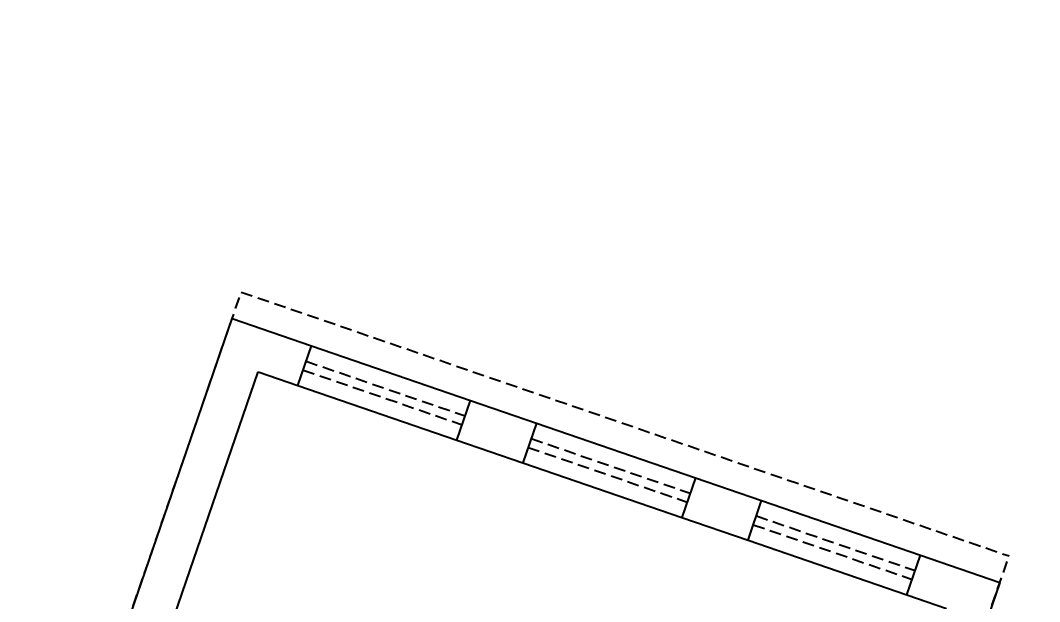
# Model space of a CAD drawing. Extents: x 2080 to 102399, y 2071 to 93424.
# Drawn here: x 76357.7 to 76576.2, y 79714.9 to 79839.6 of the extents above; entities that cross this region are included whole.
import ezdxf

# ---------------------------------------------------------------- set-up
doc = ezdxf.new("R2010")
doc.units = 0
doc.header["$LTSCALE"] = 20
doc.header["$MEASUREMENT"] = 0
doc.header["$PDMODE"] = 34
doc.header["$PDSIZE"] = 5
doc.linetypes.add('HIDDEN', pattern=[0.375, 0.25, -0.125])
for name, color, linetype in [('DIMLINE', 254, 'Continuous'), ('Roof lilne', 31, 'Continuous'), ('wall', 13, 'Continuous'), ('WINDOW', 4, 'Continuous'), ('window sill', 5, 'Continuous')]:
    doc.layers.add(name, color=color, linetype=linetype)
doc.styles.add('STYLE1', font='romans.shx')
doc.dimstyles.get("Standard").update_dxf_attribs({"dimtxt": 24, "dimasz": 12, "dimexe": 0.18, "dimexo": 0.0625, "dimgap": 0, "dimtad": 1, "dimzin": 1, "dimdsep": 46, "dimlunit": 4, "dimtxsty": 'STYLE1', "dimblk": 'BLK', "dimcen": 0, "dimse1": 1, "dimse2": 1, "dimclrt": 3, "dimazin": 0, "dimtfac": 1, "dimtix": 1, "dimtmove": 2, "dimatfit": 3, "dimldrblk": 'BLK', "dimfxl": 1, "dimtolj": 1, "dimtzin": 0, "dimarcsym": 0})

# ---------------------------------------------------------------- blocks, each defined once
blk = doc.blocks.new('A$C6B40600C')
at = {"layer": 'Roof lilne', "linetype": 'HIDDEN', "ltscale": 0.5}
for p, q in [((-174, -144), (-174, -219)), ((0, -144), (0, -219)), ((-174, -219), (0, -219))]:
    blk.add_line(p, q, dxfattribs=at)
at = {"layer": 'wall', "ltscale": 0.5}
for p, q in [((-174, -75), (-174, -213)), ((0, -213), (0, -75)), ((-165, -84), (-165, -204)), ((-165, -204), (-156, -204)), ((-156, -204), (-156, -213)), ((-120, -204), (-105, -204)), ((-120, -204), (-120, -213)), ((-105, -213), (-105, -204)), ((-69, -204), (-54, -204)), ((-69, -213), (-69, -204)), ((-54, -204), (-54, -213)), ((-18, -204), (-9, -204)), ((-18, -204), (-18, -213)), ((-174, -213), (-156, -213)), ((-120, -213), (-105, -213)), ((-69, -213), (-54, -213)), ((-18, -213), (0, -213))]:
    blk.add_line(p, q, dxfattribs=at)
at = {"layer": 'WINDOW', "linetype": 'HIDDEN', "ltscale": 0.5}
for p, q in [((-156, -207.5), (-120, -207.5)), ((-105, -207.5), (-69, -207.5)), ((-54, -207.5), (-18, -207.5)), ((-156, -209.5), (-120, -209.5)), ((-105, -209.5), (-69, -209.5)), ((-54, -209.5), (-18, -209.5))]:
    blk.add_line(p, q, dxfattribs=at)
at = {"layer": 'window sill', "ltscale": 0.5}
for p, q in [((-156, -204), (-120, -204)), ((-105, -204), (-69, -204)), ((-54, -204), (-18, -204)), ((-156, -213), (-120, -213)), ((-105, -213), (-69, -213)), ((-54, -213), (-18, -213))]:
    blk.add_line(p, q, dxfattribs=at)
blk = doc.blocks.new('BLK')
for q in [(0, 2), (-2, 0), (0, -2), (2, 0)]:
    blk.add_line((0, 0), q)
blk.add_circle((0, 0), 1)
blk = doc.blocks.new('*D395')
at = {"layer": 'Defpoints', "color": 0, "ltscale": 0.5, "transparency": 16777216}
for p in [(75294.99, 80283.34), (75105.38, 80229), (76892.85, 74707.96)]:
    blk.add_point(p, dxfattribs=at)
at = {"layer": 'DIMLINE', "color": 0, "lineweight": -2, "ltscale": 0.5, "transparency": 16777216}
blk.add_line((76699.93, 74665.15), (75108.68, 80217.46), dxfattribs=at)
at = {"layer": 'DIMLINE', "color": 0, "lineweight": -2, "ltscale": 0.5, "transparency": 16777216, "xscale": 12, "yscale": 12, "zscale": 12}
for p, rotation in [((75105.38, 80229), 105.9918380585316), ((76703.23, 74653.62), 285.9918380585316)]:
    blk.add_blockref('BLK', p, dxfattribs=dict(at, rotation=rotation))
at = {"layer": 'DIMLINE', "color": 3, "ltscale": 0.5, "transparency": 16777216, "insert": (76097.26, 77466.3), "char_height": 24, "attachment_point": 5, "rotation": 285.9918, "style": 'STYLE1'}
blk.add_mtext('\\A1;483\'-3{\\H1.000000x;\\S3/4;}"', dxfattribs=at)

msp = doc.modelspace()

# ---------------------------------------------------------------- block references
at = {"ltscale": 0.5, "xscale": -1, "rotation": 161.0239003711215}
msp.add_blockref('A$C6B40600C', (76498.387, 79517.645), dxfattribs=at)

# ---------------------------------------------------------------- dimensions: what is measured, and where the dimension line sits
at = {"layer": 'DIMLINE', "ltscale": 0.5}
dim = msp.add_linear_dim(base=(75105.376, 80229.001), p1=(76892.847, 74707.961), p2=(75294.992, 80283.343), angle=105.99184, dimstyle='Standard', override={"dimfxl": 0.25, "dimarcsym": 1}, dxfattribs=at)
dim.commit()
dim.dimension.update_dxf_attribs({"geometry": '*D395', "text_midpoint": (76097.259, 77466.303), "dimtype": 161})

doc.saveas('drawing.dxf')
